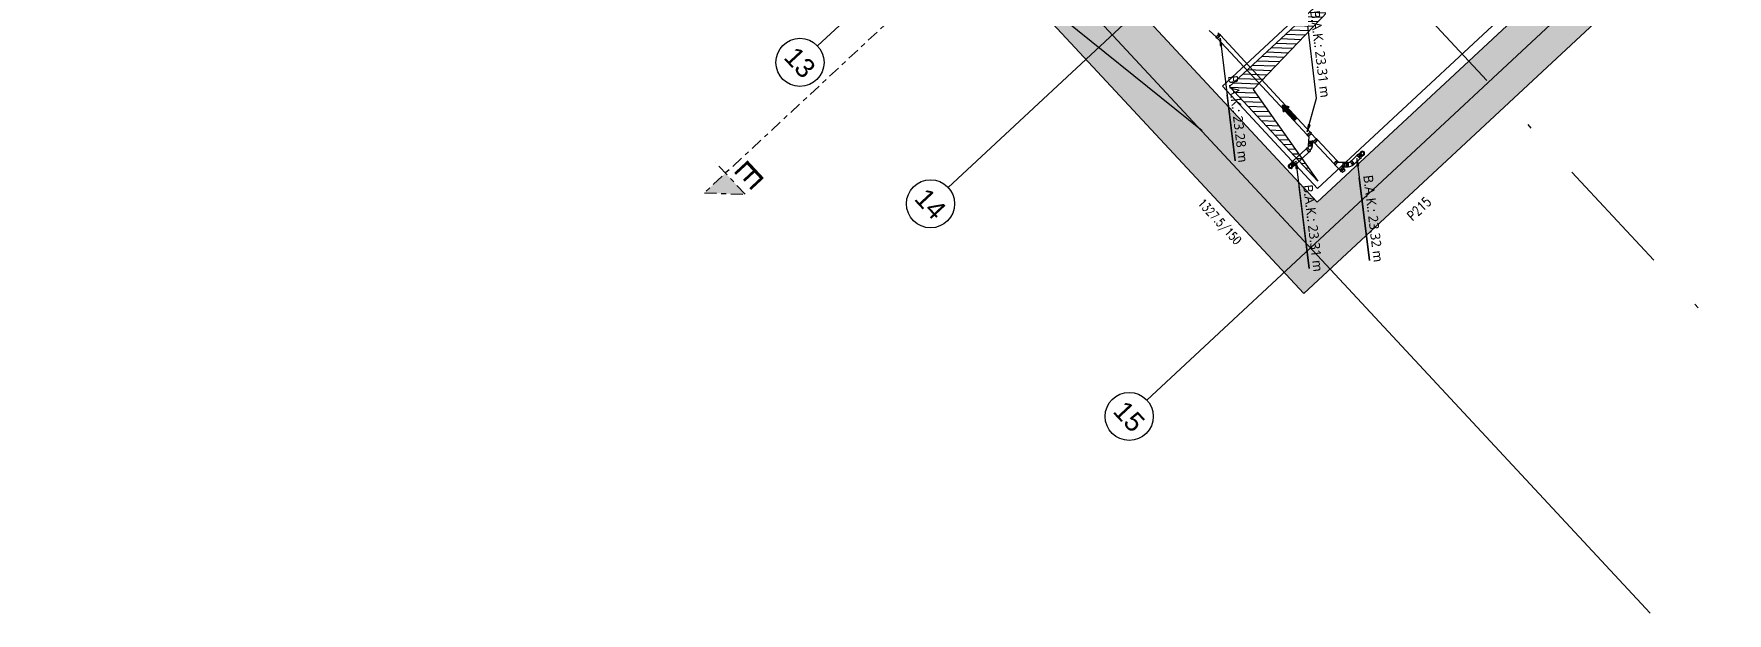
# Model space of a CAD drawing. Header units: millimetres. Extents: x 400382 to 401500, y 4543975 to 4544133.
# Drawn here: x 400471.83 to 400507.03, y 4543974.62 to 4543986.66 of the extents above; entities that cross this region are included whole.
import ezdxf
from ezdxf.enums import TextEntityAlignment as Align

# ---------------------------------------------------------------- set-up
doc = ezdxf.new("R2010")
doc.units = ezdxf.units.MM
for name, pattern in [('AKS', [3, 2.5, -0.25, 0, -0.25]), ('CENTER', [2, 1.25, -0.25, 0.25, -0.25]), ('DASHDOT2', [0.5, 0.25, -0.125, 0, -0.125])]:
    doc.linetypes.add(name, pattern=pattern)
for name, color, linetype in [('aks prota', 2, 'AKS'), ('boşluk prota', 2, 'Continuous'), ('boşluk taraması prota', 252, 'Continuous'), ('caks prota', 4, 'Continuous'), ('kesit tarama prota', 252, 'Continuous'), ('kiriş prota', 6, 'Continuous'), ('kolon tarama prota', 252, 'Continuous'), ('lperde prota', 4, 'Continuous'), ('merdiven prota', 2, 'Continuous'), ('not çizgisi prota', 4, 'Continuous'), ('perde prota', 1, 'Continuous'), ('PRT-AL-TUNEL_EKSENI', 14, 'DASHDOT2'), ('skesit prota', 7, 'Continuous'), ('st_s_ölçü', 4, 'Continuous'), ('taks prota', 7, 'Continuous'), ('TARAMA', 8, 'Continuous'), ('tkesit prota', 7, 'Continuous'), ('tperde prota', 6, 'Continuous')]:
    doc.layers.add(name, color=color, linetype=linetype)
doc.styles.add('Arial', font='Arial.ttf')
doc.styles.add('OLCU', font='romanstw.shx')
doc.styles.add('Segoe UI Light_1', font='', dxfattribs={"height": 200})
doc.styles.add('TAKS', font='Arial Unicode.ttf')
doc.styles.add('tkolon', font='romanstw.shx')
doc.styles.get('Segoe UI Light_1').set_extended_font_data('Segoe UI Light')
doc.dimstyles.new('1-50', dxfattribs={"dimtxt": 10, "dimasz": 4, "dimexe": 4, "dimexo": 8, "dimgap": 4, "dimtad": 1, "dimdec": 1, "dimrnd": 0.05, "dimzin": 9, "dimdsep": 46, "dimtxsty": 'OLCU', "dimblk1": 'OBLIQUE', "dimblk2": 'OBLIQUE', "dimsah": 1, "dimcen": 2, "dimdle": 4, "dimclrd": 4, "dimclre": 4, "dimclrt": 3, "dimadec": 1, "dimazin": 0, "dimtfac": 1, "dimtdec": 1, "dimtix": 1, "dimtmove": 2, "dimatfit": 3, "dimldrblk": 'OBLIQUE', "dimfxl": 1, "dimtvp": 1, "dimtolj": 1, "dimtzin": 1, "dimarcsym": 0})

# ---------------------------------------------------------------- blocks, each defined once
blk = doc.blocks.new('Flow Direction - Flow Direction _25mm_-1035271-_17_70 m  ARA KAT')
at = {"layer": 'TARAMA'}
blk.add_hatch(color=256, dxfattribs=at).paths.add_polyline_path([(0, 0), (-117, -78), (-117, -30), (-400, -30), (-400, 30), (-117, 30), (-117, 78)], flags=0)
for p, q in [((-117, 30), (-400, 30)), ((-400, 30), (-400, -30)), ((-117, 30), (-400, 30)), ((-400, 30), (-400, -30)), ((0, 0), (-117, 78)), ((-117, 78), (-117, 30)), ((-117, 78), (0, 0)), ((-117, 30), (-117, 78)), ((-117, -78), (0, 0)), ((-117, -78), (0, 0)), ((-400, -30), (-117, -30)), ((-117, -30), (-400, -30)), ((-117, -30), (-117, -78)), ((-117, -30), (-117, -78))]:
    blk.add_line(p, q, dxfattribs=at)
blk = doc.blocks.new('17.60 mekanik')
at = {"layer": 'kolon tarama prota'}
for points in [[(146125.3, 61170.3), (146119.1, 61184), (146115.7, 61182)], [(146236, 61208.3), (146247, 61197.9), (146249.3, 61201.1)], [(145859.4, 61170.3), (145870.3, 61159.8), (145872.7, 61163)], [(146153.7, 61111.7), (146164.7, 61101.3), (146167, 61104.5)]]:
    blk.add_hatch(color=256, dxfattribs=at).paths.add_polyline_path(points, flags=0)
for p, q in [((146086.7, 61232.4), (145941.5, 61337.9)), ((146125.3, 61170.3), (146086.7, 61232.4)), ((146231.4, 61216.8), (146231.4, 61213.3)), ((146231.5, 61213.3), (146231.5, 61196.9)), ((146240.5, 61196.9), (146240.5, 61213.3)), ((146240.6, 61213.3), (146240.6, 61216.8)), ((146119.1, 61184), (146115.7, 61182)), ((146115.7, 61182), (146125.3, 61170.3)), ((146125.3, 61170.3), (146119.1, 61184)), ((146222.5, 61181.4), (146215.5, 61174.4)), ((146224.7, 61184.3), (146222.2, 61181.8)), ((146227.3, 61186.8), (146224.7, 61184.2)), ((146229.7, 61189.3), (146227.3, 61186.8)), ((146228.7, 61175.3), (146231.2, 61177.8)), ((146231.1, 61177.8), (146233.7, 61180.4)), ((146231.4, 61196.9), (146231.4, 61193.4)), ((146233.7, 61180.4), (146236.2, 61182.8)), ((146236, 61208.3), (146247, 61197.9)), ((146249.3, 61201.1), (146236, 61208.3)), ((146236, 61208.3), (146408.8, 61082.8)), ((146240.6, 61193.4), (146240.6, 61196.9)), ((146247, 61197.9), (146249.3, 61201.1)), ((146408.8, 61082.8), (146269, 61184.4)), ((145831.8, 61164.5), (145851.6, 61166.2)), ((145851.6, 61174.4), (145847.7, 61174.7)), ((145855.1, 61174.8), (145851.6, 61174.8)), ((145851.6, 61165.7), (145855.1, 61165.7)), ((146129.7, 61174.8), (145855.1, 61174.8)), ((145855.1, 61165.8), (146129.7, 61165.8)), ((145859.4, 61170.3), (145870.3, 61159.8)), ((145872.7, 61163), (145859.4, 61170.3)), ((145859.4, 61170.3), (146066.7, 61019.6)), ((145870.3, 61159.8), (145872.7, 61163)), ((146133.2, 61174.8), (146129.7, 61174.8)), ((146129.7, 61165.7), (146133.2, 61165.7)), ((146133.1, 61167.4), (146133.2, 61167.3)), ((146148.5, 61174.4), (146133.2, 61174.4)), ((146133.2, 61167.4), (146133.2, 61167.4)), ((146133.2, 61166.2), (146134.3, 61166.2)), ((146134.3, 61166.2), (146141.4, 61159.1)), ((146141.1, 61158.7), (146143.6, 61156.3)), ((146143.6, 61156.3), (146145, 61154.9)), ((146145, 61154.9), (146147.4, 61152.4)), ((146145.9, 61166.2), (146148.5, 61166.2)), ((146147.2, 61164.9), (146145.9, 61166.2)), ((146150, 61162.7), (146147.6, 61165.2)), ((146152, 61174.8), (146148.5, 61174.8)), ((146148.5, 61165.7), (146152, 61165.7)), ((146149.1, 61148.3), (146149.1, 61144.8)), ((146149.2, 61144.8), (146149.2, 61106.8)), ((146151.4, 61161.3), (146150, 61162.7)), ((146153.9, 61158.9), (146151.4, 61161.3)), ((146210.8, 61174.8), (146152, 61174.8)), ((146152, 61165.8), (146210.8, 61165.8)), ((146158.2, 61106.8), (146158.2, 61144.8)), ((146158.3, 61144.8), (146158.3, 61148.3)), ((146214.3, 61174.8), (146210.8, 61174.8)), ((146210.8, 61165.7), (146214.3, 61165.7)), ((146215.5, 61174.4), (146214.3, 61174.4)), ((146214.3, 61173.2), (146214.3, 61173.2)), ((146214.3, 61173.1), (146214.3, 61173.1)), ((146214.3, 61166.2), (146229.6, 61166.2)), ((146227, 61174.4), (146228.3, 61175.7)), ((146229.6, 61174.4), (146227, 61174.4)), ((146233.1, 61174.8), (146229.6, 61174.8)), ((146229.6, 61165.7), (146233.1, 61165.7)), ((146236.8, 61173.9), (146233.1, 61173.9)), ((146236.8, 61173.9), (146233.1, 61173.9)), ((146233.1, 61166.6), (146236.8, 61166.6)), ((146233.1, 61166.6), (146236.8, 61166.6)), ((146153.7, 61111.7), (146164.7, 61101.3)), ((146167, 61104.5), (146153.7, 61111.7)), ((146153.7, 61111.7), (146335.5, 60979.7)), ((146066.7, 61019.6), (145955, 61100.8)), ((146149.1, 61106.8), (146149.1, 61103.3)), ((146158.3, 61103.3), (146158.3, 61106.8)), ((146164.7, 61101.3), (146167, 61104.5)), ((146335.5, 60979.7), (146196.4, 61080.7))]:
    blk.add_line(p, q, dxfattribs=at)
at = {"layer": 'kolon tarama prota', "flags": 128}
for points in [[(146231.9, 61223.8), (146232.4, 61225.7), (146233.7, 61227.1), (146235.5, 61227.8), (146236, 61227.9)], [(146231.9, 61216.8), (146231.9, 61219.3), (146231.9, 61221.5), (146231.9, 61223.1), (146231.9, 61223.8), (146231.9, 61223.8)], [(146236, 61219.7), (146234.1, 61220.2), (146232.7, 61221.4), (146232, 61223.3), (146231.9, 61223.8)], [(146236, 61227.9), (146237.9, 61227.4), (146239.4, 61226.1), (146240.1, 61224.3), (146240.1, 61223.8)], [(146240.1, 61223.8), (146239.6, 61221.9), (146238.4, 61220.4), (146236.5, 61219.7), (146236, 61219.7)], [(146240.1, 61223.8), (146240.1, 61223.3), (146240.1, 61222), (146240.1, 61219.9), (146240.1, 61217.4), (146240.1, 61216.8)], [(146231.4, 61191), (146230.1, 61189), (146230.1, 61189)], [(146231.9, 61193.4), (146231.5, 61191), (146231.4, 61191)], [(146235.9, 61183.2), (146238.1, 61186.1), (146239, 61187.9)], [(146239, 61187.9), (146240, 61191.5), (146240.1, 61193.4)], [(146147.8, 61152.7), (146149.1, 61150.7), (146149.6, 61148.3), (146149.6, 61148.3)], [(146157.8, 61148.3), (146157.3, 61151.9), (146156, 61155.4), (146153.7, 61158.3), (146153.6, 61158.5)], [(146149.6, 61096.3), (146149.6, 61096.8), (146149.6, 61098.1), (146149.6, 61100.2), (146149.6, 61102.7), (146149.6, 61103.3)], [(146149.6, 61096.3), (146150.1, 61098.2), (146151.4, 61099.7), (146153.2, 61100.4), (146153.7, 61100.4)], [(146153.7, 61092.2), (146151.8, 61092.7), (146150.4, 61094), (146149.7, 61095.8), (146149.6, 61096.3)], [(146153.7, 61100.4), (146155.6, 61099.9), (146157.1, 61098.6), (146157.8, 61096.8), (146157.8, 61096.3)], [(146157.8, 61096.3), (146157.4, 61094.4), (146156.1, 61092.9), (146154.2, 61092.2), (146153.7, 61092.2)], [(146157.8, 61103.3), (146157.8, 61100.8), (146157.8, 61098.6), (146157.8, 61097), (146157.8, 61096.3), (146157.8, 61096.3)]]:
    blk.add_lwpolyline(points, dxfattribs=at)
at = {"layer": 'kolon tarama prota'}
for centre, radius, start, end in [((146236, 61223.8), 4.58, 90, 270), ((146236, 61223.8), 4.58, 90, 270), ((146236, 61223.8), 4.58, 0, 180), ((146236, 61223.8), 4.58, 0, 180), ((146236, 61223.8), 4.58, 180, 0), ((146236, 61223.8), 4.58, 180, 0), ((146236, 61223.8), 4.1, 90, 270), ((146236, 61223.8), 4.1, 0, 180), ((146236, 61223.8), 4.1, 180, 0), ((146236, 61223.8), 3.43, 90, 270), ((146236, 61223.8), 3.43, 90, 270), ((146236, 61223.8), 3.3, 144, 324), ((146236, 61223.8), 3.02, 0, 180), ((146236, 61223.8), 3.02, 180, 0), ((146236, 61223.8), 3.3, 324, 144), ((146236, 61223.8), 4.58, 270, 90), ((146236, 61223.8), 4.58, 270, 90), ((146236, 61223.8), 4.1, 270, 90), ((146236, 61223.8), 3.43, 270, 90), ((146236, 61223.8), 3.43, 270, 90), ((146153.7, 61096.3), 4.58, 90, 270), ((146153.7, 61096.3), 4.58, 90, 270), ((146153.7, 61096.3), 4.58, 0, 180), ((146153.7, 61096.3), 4.58, 0, 180), ((146153.7, 61096.3), 4.58, 180, 0), ((146153.7, 61096.3), 4.58, 180, 0), ((146153.7, 61096.3), 4.1, 90, 270), ((146153.7, 61096.3), 4.1, 0, 180), ((146153.7, 61096.3), 4.1, 180, 0), ((146153.7, 61096.3), 3.43, 90, 270), ((146153.7, 61096.3), 3.43, 90, 270), ((146153.7, 61096.3), 3.3, 144, 324), ((146153.7, 61096.3), 3.02, 0, 180), ((146153.7, 61096.3), 3.02, 180, 0), ((146153.7, 61096.3), 3.3, 324, 144), ((146153.7, 61096.3), 4.58, 270, 90), ((146153.7, 61096.3), 4.58, 270, 90), ((146153.7, 61096.3), 4.1, 270, 90), ((146153.7, 61096.3), 3.43, 270, 90), ((146153.7, 61096.3), 3.43, 270, 90)]:
    blk.add_arc(centre, radius, start, end, dxfattribs=at)
for centre, major_axis, ratio, start_param, end_param in [((146236, 61216.8), (4.58, 0), 0.01, 1.570796, 4.712389), ((146236, 61213.3), (4.58, 0), 0.01, 1.570796, 4.712389), ((146236, 61213.3), (4.5, 0), 0.01, 3.141593, 4.712389), ((146236, 61213.3), (4.5, 0), 0.01, 1.570796, 3.141593), ((146236, 61216.8), (4.1, 0), 0.01, 1.570796, 4.712389), ((146236, 61216.8), (-4.1, 0), 0.01, 1.570796, 4.712389), ((146236, 61216.8), (-4.58, 0), 0.01, 1.570796, 4.712389), ((146236, 61213.3), (4.5, 0), 0.01, 4.712389, 6.283185), ((146236, 61213.3), (4.5, 0), 0.01, 0, 1.570796), ((146236, 61213.3), (4.58, 0), 0.01, 4.712389, 7.853982), ((146225.4, 61178.6), (-3.24, 3.24), 0.009999, 3.13745, 6.279043), ((146225.4, 61178.6), (-3.24, 3.24), 0.009999, 6.279043, 9.420636), ((146225.4, 61178.6), (-2.9, 2.9), 0.009999, 3.13745, 6.279043), ((146225.4, 61178.6), (-2.9, 2.9), 0.009999, 6.279043, 9.420636), ((146227.9, 61181), (-3.24, 3.24), 0.009999, 6.279043, 9.420636), ((146227.9, 61181), (-3.24, 3.24), 0.009999, 3.13745, 6.279043), ((146227.9, 61181), (-3.18, 3.18), 0.01, 0, 1.570796), ((146227.9, 61181), (-3.18, 3.18), 0.01, 4.712389, 6.283185), ((146230.5, 61183.6), (-3.24, 3.24), 0.01, 0.004142, 3.145735), ((146230.5, 61183.6), (3.24, -3.24), 0.01, 0.004142, 3.145735), ((146230.5, 61183.6), (-3.18, 3.18), 0.01, 4.712389, 6.283185), ((146230.5, 61183.6), (-3.18, 3.18), 0.01, 0, 1.570796), ((146227.9, 61181), (-3.18, 3.18), 0.01, 1.570796, 3.141593), ((146227.9, 61181), (-3.18, 3.18), 0.01, 3.141593, 4.712389), ((146233, 61186.1), (-3.24, 3.24), 0.01, 3.145735, 6.287327), ((146233, 61186.1), (3.24, -3.24), 0.01, 3.145735, 6.287327), ((146233, 61186.1), (-2.9, 2.9), 0.01, 0.004142, 3.145735), ((146233, 61186.1), (2.9, -2.9), 0.01, 0.004142, 3.145735), ((146230.5, 61183.6), (-3.18, 3.18), 0.01, 3.141593, 4.712389), ((146230.5, 61183.6), (-3.18, 3.18), 0.01, 1.570796, 3.141593), ((146236, 61196.9), (4.58, 0), 0.01, 6.279043, 9.420636), ((146236, 61196.9), (4.58, 0), 0.01, 3.137451, 6.279043), ((146236, 61193.4), (4.58, 0), 0.01, 6.279043, 9.420636), ((146236, 61193.4), (4.58, 0), 0.01, 3.137451, 6.279043), ((146236, 61196.9), (4.5, 0), 0.01, 1.570796, 3.141593), ((146236, 61196.9), (4.5, 0), 0.01, 3.141593, 4.712389), ((146236, 61193.4), (4.1, 0), 0.01, 6.279043, 9.420636), ((146236, 61193.4), (4.1, 0), 0.01, 3.137451, 6.279043), ((146236, 61196.9), (4.5, 0), 0.01, 0, 1.570796), ((146236, 61196.9), (4.5, 0), 0.01, 4.712389, 6.283185), ((145851.6, 61170.3), (0, 4.58), 0.01, 0, 3.141593), ((145851.6, 61170.3), (0, 4.58), 0.01, 3.141593, 6.283185), ((145855.1, 61170.3), (0, 4.5), 0.01, 0, 1.570796), ((145855.1, 61170.3), (0, 4.58), 0.01, 0, 3.141593), ((145855.1, 61170.3), (0, 4.5), 0.01, 1.570796, 3.141593), ((145855.1, 61170.3), (0, 4.5), 0.01, 4.712389, 6.283185), ((145855.1, 61170.3), (0, 4.58), 0.01, 3.141593, 6.283185), ((145855.1, 61170.3), (0, 4.5), 0.01, 3.141593, 4.712389), ((146129.7, 61170.3), (0, 4.58), 0.01, 0.004142, 3.145735), ((146129.7, 61170.3), (0, 4.5), 0.01, 0, 1.570796), ((146129.7, 61170.3), (0, 4.5), 0.01, 1.570796, 3.141593), ((146129.7, 61170.3), (0, 4.58), 0.01, 3.145735, 6.287327), ((146129.7, 61170.3), (0, 4.5), 0.01, 4.712389, 6.283185), ((146129.7, 61170.3), (0, 4.5), 0.01, 3.141593, 4.712389), ((146133.2, 61170.3), (0, 4.58), 0.01, 0.004142, 3.145735), ((146133.2, 61170.3), (0, 4.1), 0.01, 0.004142, 3.145735), ((146136, 61170.3), (2.9, 2.9), 0.004142, 2.986941, 3.151592), ((146136, 61170.3), (2.9, 2.9), 0.004142, 3.151592, 3.316243), ((146133.2, 61170.3), (0, 4.58), 0.01, 3.145735, 6.287327), ((146133.2, 61170.3), (0, 4.1), 0.01, 3.145735, 6.287327), ((146144.3, 61162), (3.24, 3.24), 0.004142, 0.01, 3.151592), ((146144.3, 61162), (3.24, 3.24), 0.004142, 3.151592, 6.293185), ((146144.3, 61162), (2.9, 2.9), 0.004142, 3.151592, 6.293185), ((146144.3, 61162), (2.9, 2.9), 0.004142, 0.01, 3.151592), ((146146.8, 61159.5), (3.24, 3.24), 0.004142, 0.01, 3.151592), ((146146.8, 61159.5), (3.24, 3.24), 0.004142, 3.151592, 6.293185), ((146146.8, 61159.5), (3.18, 3.18), 0.004142, 1.570796, 3.141593), ((146146.8, 61159.5), (3.18, 3.18), 0.004142, 3.141593, 4.712389), ((146148.2, 61158.1), (3.24, 3.24), 0.004142, 6.273186, 9.414778), ((146148.2, 61158.1), (3.24, 3.24), 0.004142, 3.131593, 6.273186), ((146148.2, 61158.1), (3.18, 3.18), 0.004142, 3.141593, 4.712389), ((146148.2, 61158.1), (3.18, 3.18), 0.004142, 1.570796, 3.141593), ((146146.8, 61159.5), (3.18, 3.18), 0.004142, 0, 1.570796), ((146146.8, 61159.5), (3.18, 3.18), 0.004142, 4.712389, 6.283185), ((146150.7, 61155.6), (3.24, 3.24), 0.004142, 6.273186, 9.414778), ((146150.7, 61155.6), (3.24, 3.24), 0.004142, 3.131593, 6.273186), ((146150.7, 61155.6), (2.9, 2.9), 0.004142, 6.273186, 9.414778), ((146150.7, 61155.6), (2.9, 2.9), 0.004142, 3.131593, 6.273186), ((146148.2, 61158.1), (3.18, 3.18), 0.004142, 4.712389, 6.283185), ((146148.2, 61158.1), (3.18, 3.18), 0.004142, 0, 1.570796), ((146148.5, 61170.3), (0, 4.58), 0.01, 0.004142, 3.145735), ((146148.5, 61170.3), (0, 4.1), 0.01, 0.004142, 3.145735), ((146148.5, 61170.3), (0, 4.58), 0.01, 3.145735, 6.287327), ((146148.5, 61170.3), (0, 4.1), 0.01, 3.145735, 6.287327), ((146153.7, 61148.3), (4.58, 0), 0.01, 3.137451, 6.279043), ((146153.7, 61148.3), (4.58, 0), 0.01, 6.279043, 9.420636), ((146153.7, 61144.8), (4.58, 0), 0.01, 6.279043, 9.420636), ((146153.7, 61144.8), (4.58, 0), 0.01, 3.137451, 6.279043), ((146153.7, 61144.8), (4.5, 0), 0.01, 3.141593, 4.712389), ((146153.7, 61144.8), (4.5, 0), 0.01, 1.570796, 3.141593), ((146153.7, 61148.3), (4.1, 0), 0.01, 6.279043, 9.420636), ((146153.7, 61148.3), (4.1, 0), 0.01, 3.137451, 6.279043), ((146152, 61170.3), (0, 4.5), 0.01, 0, 1.570796), ((146152, 61170.3), (0, 4.58), 0.01, 0.004142, 3.145735), ((146152, 61170.3), (0, 4.5), 0.01, 1.570796, 3.141593), ((146152, 61170.3), (0, 4.5), 0.01, 4.712389, 6.283185), ((146152, 61170.3), (0, 4.58), 0.01, 3.145735, 6.287327), ((146152, 61170.3), (0, 4.5), 0.01, 3.141593, 4.712389), ((146153.7, 61144.8), (4.5, 0), 0.01, 4.712389, 6.283185), ((146153.7, 61144.8), (4.5, 0), 0.01, 0, 1.570796), ((146210.8, 61170.3), (0, 4.5), 0.01, 4.712389, 6.283185), ((146210.8, 61170.3), (0, 4.5), 0.01, 0, 1.570796), ((146210.8, 61170.3), (0, 4.58), 0.01, 0.004142, 3.145735), ((146210.8, 61170.3), (0, 4.58), 0.01, 3.145735, 6.287327), ((146210.8, 61170.3), (0, 4.5), 0.01, 3.141593, 4.712389), ((146210.8, 61170.3), (0, 4.5), 0.01, 1.570796, 3.141593), ((146214.3, 61170.3), (0, 4.58), 0.01, 3.145735, 6.287327), ((146214.3, 61170.3), (0, 4.58), 0.01, 0.004142, 3.145735), ((146214.3, 61170.3), (0, 4.1), 0.01, 0.004142, 3.145735), ((146214.3, 61170.3), (0, 4.1), 0.01, 3.145735, 6.287327), ((146217.2, 61170.3), (-2.9, 2.9), 0.009999, 6.114392, 6.279043), ((146217.2, 61170.3), (-2.9, 2.9), 0.009999, 6.279043, 6.443694), ((146229.6, 61170.3), (0, 4.58), 0.01, 3.145735, 6.287327), ((146229.6, 61170.3), (0, 4.58), 0.01, 0.004142, 3.145735), ((146229.6, 61170.3), (0, 4.1), 0.01, 0.004142, 3.145735), ((146229.6, 61170.3), (0, 4.1), 0.01, 3.145735, 6.287327), ((146233.1, 61170.3), (0, 4.58), 0.01, 0.004142, 3.145735), ((146233.1, 61170.3), (0, 4.58), 0.01, 3.145735, 6.287327), ((146233.1, 61170.3), (0, 3.66), 0.01, 0.004142, 3.145735), ((146233.1, 61170.3), (0, 3.66), 0.01, 3.145735, 6.287327), ((146233.1, 61170.3), (0, 3.66), 0.01, 0.004142, 3.145735), ((146233.1, 61170.3), (0, 3.66), 0.01, 3.145735, 6.287327), ((146236.8, 61170.3), (0, 3.66), 0.01, 0.004142, 3.145735), ((146236.8, 61170.3), (0, 3.66), 0.01, 0.004142, 3.145735), ((146236.8, 61170.3), (0, 3.66), 0.01, 3.145735, 6.287327), ((146236.8, 61170.3), (0, 3.66), 0.01, 3.145735, 6.287327), ((146153.7, 61106.8), (-4.58, 0), 0.01, 4.712389, 7.853982), ((146153.7, 61106.8), (4.5, 0), 0.01, 1.570796, 3.141593), ((146153.7, 61106.8), (4.5, 0), 0.01, 0, 1.570796), ((146153.7, 61106.8), (-4.58, 0), 0.01, 1.570796, 4.712389), ((146153.7, 61103.3), (4.58, 0), 0.01, 1.570796, 4.712389), ((146153.7, 61106.8), (4.5, 0), 0.01, 3.141593, 4.712389), ((146153.7, 61103.3), (4.1, 0), 0.01, 1.570796, 4.712389), ((146153.7, 61106.8), (4.5, 0), 0.01, 4.712389, 6.283185), ((146153.7, 61103.3), (-4.1, 0), 0.01, 1.570796, 4.712389), ((146153.7, 61103.3), (-4.58, 0), 0.01, 1.570796, 4.712389)]:
    blk.add_ellipse(centre, major_axis=major_axis, ratio=ratio, start_param=start_param, end_param=end_param, dxfattribs=at)
at = {"layer": 'kolon tarama prota', "xscale": 0.1, "yscale": 0.1, "zscale": 0.1, "rotation": 179.9999999999996}
blk.add_blockref('Flow Direction - Flow Direction _25mm_-1035271-_17_70 m  ARA KAT', (146049.6, 61170.3), dxfattribs=at)
at = {"layer": 'kolon tarama prota', "char_height": 20, "attachment_point": 1, "rotation": 324, "line_spacing_factor": 1.142579, "style": 'Segoe UI Light_1'}
for s, insert, width in [('B.A.K.: 23.31 m', (145957.1, 61361.9), 207.627), ('B.A.K.: 23.32 m', (146282.7, 61209.8), 213.157), ('B.A.K.: 23.28 m', (145939.6, 61145.1), 213.157), ('B.A.K.: 23.31 m', (146212, 61104.7), 207.627)]:
    blk.add_mtext(s, dxfattribs=dict(at, insert=insert, width=width))
blk = doc.blocks.new('_Oblique')
at = {"layer": 'st_s_ölçü', "lineweight": -2}
blk.add_line((-0.5, -0.5), (0.5, 0.5), dxfattribs=at)

msp = doc.modelspace()

# ---------------------------------------------------------------- hatches: boundary and pattern name
at = {"layer": 'boşluk taraması prota', "ltscale": 2}
h = msp.add_hatch(dxfattribs=at)
h.set_pattern_fill('ANSI31', color=256, scale=0.03, angle=-47.076, style=0)
h.set_pattern_definition([(357.923994, (399717.27945, 4544219.676745), (0.003450452, 0.095187483), [])])
h.paths.add_polyline_path([(400501.671, 4543990.206), (400497.178, 4543985.505), (400498.516, 4543983.595), (400496.682, 4543985.566)])
at = {"layer": 'kesit tarama prota'}
h = msp.add_hatch(color=256, dxfattribs=at)
h.dxf.hatch_style = 1
h.paths.add_polyline_path([(400486.615, 4543983.325), (400485.767, 4543983.356), (400486.206, 4543983.764)])
at = {"layer": 'kolon tarama prota'}
h = msp.add_hatch(color=256, dxfattribs=at)
h.dxf.hatch_style = 1
h.paths.add_polyline_path([(400518.655, 4544000.264), (400484.811, 4544036.655), (400485.118, 4544034.122), (400516.74, 4544000.122), (400498.507, 4543983.164), (400490.438, 4543991.84), (400489.12, 4543990.614), (400489.801, 4543989.882), (400490.02, 4543990.086), (400498.225, 4543981.264)])

# ---------------------------------------------------------------- linework, layer by layer
at = {"layer": 'aks prota', "ltscale": 10}
for p, q in [((400505.428, 4543974.62), (400392.433, 4544096.116)), ((400488.119, 4543986.408), (400513.655, 4544010.158)), ((400490.834, 4543983.468), (400516.371, 4544007.217)), ((400494.963, 4543979.049), (400520.499, 4544002.799))]:
    msp.add_line(p, q, dxfattribs=at)
at = {"layer": 'boşluk prota', "ltscale": 0.05}
msp.add_lwpolyline([(400501.671, 4543990.206), (400497.178, 4543985.505), (400498.516, 4543983.595), (400496.682, 4543985.566)], close=True, dxfattribs=at)
at = {"layer": 'caks prota', "ltscale": 0.05}
for centre in [(400487.754, 4543986.066), (400490.468, 4543983.127), (400494.598, 4543978.708)]:
    msp.add_circle(centre, 0.5, dxfattribs=at)
at = {"layer": 'kiriş prota'}
msp.add_lwpolyline([(400501.739, 4543990.407), (400503.714, 4543988.284), (400498.515, 4543983.448), (400496.54, 4543985.572), (400501.739, 4543990.407)], dxfattribs=at)
at = {"layer": 'perde prota'}
msp.add_lwpolyline([(400490.438, 4543991.84), (400498.507, 4543983.164), (400516.74, 4544000.122), (400485.118, 4544034.122), (400484.811, 4544036.655), (400518.655, 4544000.264), (400498.225, 4543981.264), (400490.02, 4543990.086), (400489.801, 4543989.882), (400489.12, 4543990.614)], dxfattribs=at)
at = {"layer": 'PRT-AL-TUNEL_EKSENI', "ltscale": 10}
msp.add_line((400396.131, 4544099.555), (400509.126, 4543978.059), dxfattribs=at)
at = {"layer": 'skesit prota', "linetype": 'CENTER', "ltscale": 0.2}
for p, q in [((400486.615, 4543983.325), (400486.002, 4543983.984)), ((400485.767, 4543983.356), (400486.615, 4543983.325))]:
    msp.add_line(p, q, dxfattribs=at)
msp.add_lwpolyline([(400513.925, 4544009.544), (400485.767, 4543983.356)], dxfattribs=at)

# ---------------------------------------------------------------- block references
at = {"layer": 'merdiven prota', "xscale": 0.01, "yscale": 0.01, "zscale": 0.01, "rotation": 312.9239939574316}
msp.add_blockref('17.60 mekanik', (399055.222, 4544638.047), dxfattribs=at)

# ---------------------------------------------------------------- texts
at = {"layer": 'lperde prota', "style": 'tkolon', "width": 0.8}
msp.add_text('1327.5/150', height=0.18, rotation=312.5635, dxfattribs=at).set_placement((400496.08, 4543983.192), align=Align.MIDDLE_LEFT)
at = {"layer": 'taks prota', "style": 'TAKS'}
for s, p in [('13', (400487.754, 4543986.066)), ('14', (400490.468, 4543983.127)), ('15', (400494.598, 4543978.708))]:
    msp.add_text(s, height=0.4, rotation=312.924, dxfattribs=at).set_placement(p, align=Align.MIDDLE_CENTER)
at = {"layer": 'tkesit prota', "style": 'Arial'}
msp.add_text('E', height=0.5, rotation=222.924, dxfattribs=at).set_placement((400486.706, 4543984.067))
at = {"layer": 'tperde prota', "style": 'tkolon', "width": 0.8}
msp.add_text('P215', height=0.2, rotation=43.3933, dxfattribs=at).set_placement((400500.422, 4543982.834), align=Align.MIDDLE_LEFT)

# ---------------------------------------------------------------- leaders
at = {"layer": 'not çizgisi prota'}
msp.add_leader([(400489.509, 4543989.969), (400489.649, 4543988.659), (400490.628, 4543987.6)], dimstyle='1-50', override={"dimasz": 12, "dimgap": 4, "dimtad": 0}, dxfattribs=at)

doc.saveas('drawing.dxf')
